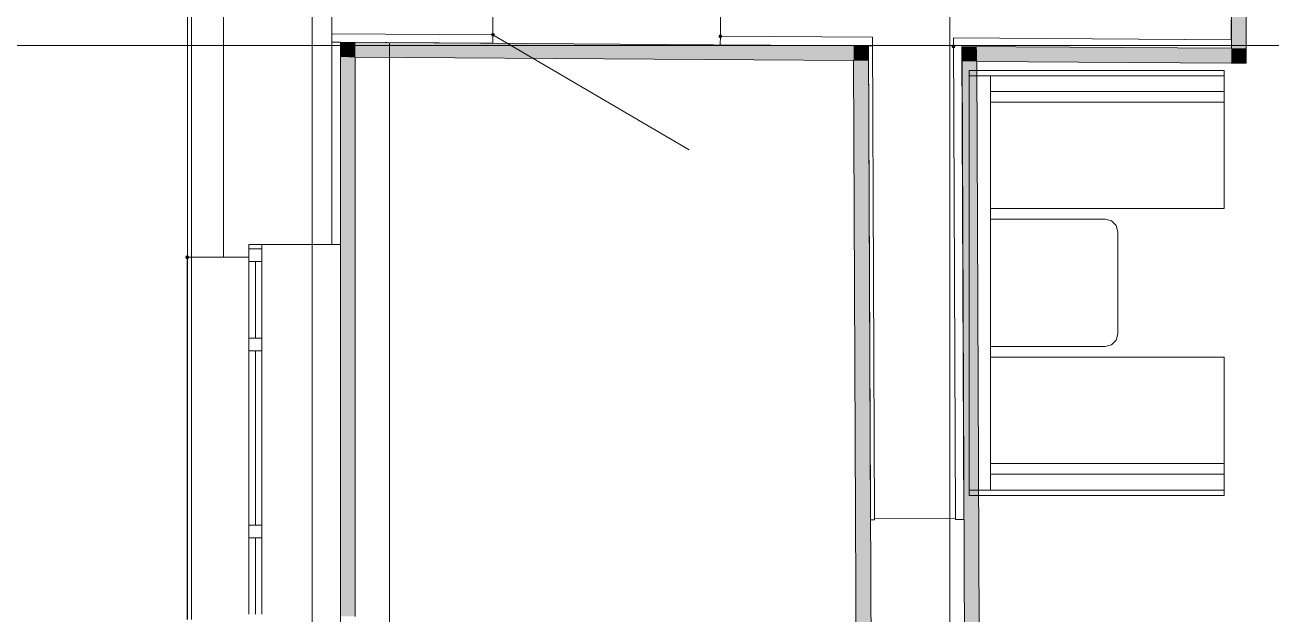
# Model space of a CAD drawing. Header units: millimetres. Extents: x 0 to 1189, y 0 to 841.
# Drawn here: x 748.7 to 807.3, y 626.6 to 654.3 of the extents above; entities that cross this region are included whole.
import ezdxf

# ---------------------------------------------------------------- set-up
doc = ezdxf.new("R2010")
doc.units = ezdxf.units.MM

msp = doc.modelspace()

# ---------------------------------------------------------------- hatches: boundary and pattern name
at = {"true_color": 0xf1d696}
h = msp.add_hatch(color=41, dxfattribs=at)
h.dxf.hatch_style = 2
h.paths.add_polyline_path([(806.127232, 653.245769), (805.427231, 653.250769), (805.445231, 657.650775), (806.145232, 657.645775)])
h = msp.add_hatch(color=7)
h.dxf.hatch_style = 2
h.paths.add_polyline_path([(770.679177, 653.97077), (770.615615, 653.944332), (770.589177, 653.88077), (770.615615, 653.817207), (770.679177, 653.79077), (770.74274, 653.817207), (770.769178, 653.88077), (770.74274, 653.944332)])
h = msp.add_hatch(color=7)
h.dxf.hatch_style = 2
h.paths.add_polyline_path([(781.379194, 653.89977), (781.315631, 653.873332), (781.289194, 653.80977), (781.315631, 653.746207), (781.379194, 653.719769), (781.442756, 653.746207), (781.469194, 653.80977), (781.442756, 653.873332)])
h = msp.add_hatch(color=41, dxfattribs=at)
h.dxf.hatch_style = 2
h.paths.add_polyline_path([(764.196168, 652.826768), (763.496166, 652.831768), (763.496166, 653.531769)])
h = msp.add_hatch(color=41, dxfattribs=at)
h.dxf.hatch_style = 2
h.paths.add_polyline_path([(763.496166, 653.531769), (764.196168, 653.526769), (764.196168, 652.826768)])
h = msp.add_hatch(color=41, dxfattribs=at)
h.dxf.hatch_style = 2
h.paths.add_polyline_path([(764.196168, 652.826768), (764.196168, 653.526769), (787.648203, 653.366769), (787.651203, 652.666768)])
at = {"true_color": 0xfe847a}
h = msp.add_hatch(color=11, dxfattribs=at)
h.dxf.hatch_style = 2
h.paths.add_polyline_path([(788.348204, 653.361769), (787.651203, 652.666768), (787.648203, 653.366769)])
h = msp.add_hatch(color=11, dxfattribs=at)
h.dxf.hatch_style = 2
h.paths.add_polyline_path([(787.651203, 652.666768), (788.340204, 653.353769), (788.351204, 652.661768)])
h = msp.add_hatch(color=7)
h.dxf.hatch_style = 2
h.paths.add_polyline_path([(792.344211, 653.426769), (792.280648, 653.400331), (792.25421, 653.336769), (792.280648, 653.273206), (792.344211, 653.246769), (792.411773, 653.273206), (792.438211, 653.336769), (792.411773, 653.400331)])
h = msp.add_hatch(color=11, dxfattribs=at)
h.dxf.hatch_style = 2
h.paths.add_polyline_path([(793.451212, 652.629768), (792.751211, 652.634768), (792.748211, 653.334769)])
h = msp.add_hatch(color=11, dxfattribs=at)
h.dxf.hatch_style = 2
h.paths.add_polyline_path([(793.448212, 653.329769), (793.451212, 652.629768), (792.748211, 653.334769)])
at = {"true_color": 0xf1d696}
h = msp.add_hatch(color=41, dxfattribs=at)
h.dxf.hatch_style = 2
h.paths.add_polyline_path([(805.427231, 653.250769), (805.424231, 652.550768), (793.451212, 652.629768), (793.448212, 653.329769)])
h = msp.add_hatch(color=41, dxfattribs=at)
h.dxf.hatch_style = 2
h.paths.add_polyline_path([(764.196168, 626.511728), (763.496166, 626.511728), (763.496166, 652.831768), (764.196168, 652.826768)])
h = msp.add_hatch(color=41, dxfattribs=at)
h.dxf.hatch_style = 2
h.paths.add_polyline_path([(805.427231, 653.250769), (806.124232, 652.545768), (805.424231, 652.550768)])
h = msp.add_hatch(color=41, dxfattribs=at)
h.dxf.hatch_style = 2
h.paths.add_polyline_path([(806.127232, 653.245769), (806.124232, 652.545768), (805.427231, 653.250769)])
at = {"true_color": 0xfe847a}
h = msp.add_hatch(color=11, dxfattribs=at)
h.dxf.hatch_style = 2
h.paths.add_polyline_path([(787.651203, 652.666768), (788.351204, 652.661768), (788.863205, 535.050588), (788.163204, 535.050588)])
h = msp.add_hatch(color=11, dxfattribs=at)
h.dxf.hatch_style = 2
h.paths.add_polyline_path([(793.936213, 535.050588), (793.236212, 535.050588), (792.751211, 652.634768), (793.451212, 652.629768)])
h = msp.add_hatch(color=7)
h.dxf.hatch_style = 2
h.paths.add_polyline_path([(756.286155, 643.501754), (756.222593, 643.475316), (756.196155, 643.411754), (756.222593, 643.348191), (756.286155, 643.321754), (756.296155, 643.321754), (756.359718, 643.348191), (756.386156, 643.411754), (756.359718, 643.475316), (756.296155, 643.501754)])

# ---------------------------------------------------------------- linework, layer by layer
at = {"color": 7, "lineweight": 0}
for points in [[(757.996158, 643.411754), (757.996158, 722.909875)], [(792.17321, 251.095154), (792.17321, 721.485873)], [(762.173164, 251.095154), (762.173164, 714.821863)], [(756.296155, 676.509804), (756.296155, 643.411754)], [(756.496156, 643.411754), (756.496156, 676.509804)], [(756.496156, 676.509804), (756.496156, 643.411754)], [(763.096166, 657.731776), (763.096166, 653.93177)], [(770.679177, 653.88077), (770.704177, 657.680775)], [(781.404194, 657.609775), (781.379194, 653.80977)], [(805.41823, 653.650769), (805.443231, 657.450775)], [(805.445231, 657.650775), (805.427231, 653.250769)], [(806.124232, 652.545768), (806.145232, 657.645775)], [(763.096166, 653.93177), (763.093166, 653.531769)], [(770.679177, 653.88077), (763.096166, 653.93177)], [(763.096166, 653.93177), (763.096166, 644.011755)], [(198.085303, 653.371769), (863.72632, 653.371769)], [(763.093166, 653.531769), (770.676177, 653.480769)], [(763.496166, 653.531769), (763.096166, 653.531769)], [(763.496166, 644.011755), (763.496166, 653.531769)], [(763.496166, 653.531769), (763.496166, 652.831768)], [(787.648203, 653.366769), (763.496166, 653.531769)], [(765.80517, 524.143571), (765.80517, 653.513769)], [(770.676177, 653.480769), (770.679177, 653.88077)], [(770.679177, 653.88077), (779.910192, 648.469761)], [(781.379194, 653.80977), (781.376194, 653.409769)], [(781.376194, 653.409769), (788.543205, 653.362769)], [(788.546205, 653.762769), (781.379194, 653.80977)], [(788.348204, 653.361769), (787.648203, 653.366769)], [(788.548205, 653.362769), (788.348204, 653.361769)], [(788.348204, 653.361769), (788.440205, 631.055735)], [(788.863205, 535.050588), (788.348204, 653.361769)], [(788.543205, 653.362769), (788.546205, 653.762769)], [(788.546205, 653.762769), (788.639205, 631.116735)], [(792.347211, 653.736769), (792.344211, 653.336769)], [(792.346211, 653.736769), (805.41823, 653.650769)], [(792.439211, 631.132735), (792.346211, 653.736769)], [(805.430231, 653.650769), (792.347211, 653.736769)], [(792.748211, 653.334769), (805.427231, 653.250769)], [(792.840211, 631.073735), (792.748211, 653.334769)], [(792.748211, 653.334769), (792.751211, 652.634768)], [(805.427231, 653.250769), (792.748211, 653.334769)], [(805.427231, 653.250769), (805.430231, 653.650769)], [(763.496166, 652.831768), (763.496166, 625.811727)], [(764.196168, 652.826768), (787.651203, 652.666768)], [(764.196168, 626.511728), (764.196168, 652.826768)], [(787.651203, 652.666768), (788.163204, 535.050588)], [(792.751211, 652.634768), (793.236212, 535.050588)], [(793.451212, 652.629768), (805.424231, 652.550768)], [(793.939213, 534.350587), (793.451212, 652.629768)], [(806.124232, 652.545768), (805.424231, 652.550768)], [(759.796161, 644.011755), (759.19616, 644.011755)], [(759.19616, 644.011755), (759.19616, 643.211753)], [(759.19616, 644.011755), (759.19616, 643.211753)], [(759.796161, 644.011755), (759.19616, 644.011755)], [(759.796161, 644.011755), (763.096166, 644.011755)], [(759.796161, 643.211753), (759.796161, 644.011755)], [(759.796161, 643.211753), (759.796161, 644.011755)], [(763.496166, 644.011755), (763.096166, 644.011755)], [(756.286155, 626.361728), (756.286155, 643.411754)], [(756.296155, 643.411754), (756.496156, 643.411754)], [(756.296155, 643.411754), (756.296155, 626.361728)], [(756.496156, 643.411754), (756.496156, 626.361728)], [(756.496156, 626.361728), (756.496156, 643.411754)], [(756.496156, 643.411754), (757.996158, 643.411754)], [(757.996158, 643.411754), (759.19616, 643.411754)], [(759.796161, 643.811754), (759.19616, 643.811754)], [(759.19616, 643.211753), (759.796161, 643.211753)], [(759.19616, 639.611748), (759.19616, 643.211753)], [(759.49616, 639.611748), (759.49616, 643.211753)], [(759.796161, 643.211753), (759.796161, 639.611748)], [(759.19616, 639.611748), (759.796161, 639.611748)], [(759.19616, 639.011747), (759.19616, 639.611748)], [(759.19616, 639.611748), (759.19616, 639.011747)], [(759.796161, 639.611748), (759.796161, 639.011747)], [(759.796161, 639.011747), (759.796161, 639.611748)], [(759.796161, 639.011747), (759.19616, 639.011747)], [(759.19616, 630.811734), (759.19616, 639.011747)], [(759.49616, 630.811734), (759.49616, 639.011747)], [(759.796161, 639.011747), (759.796161, 630.811734)], [(788.440205, 631.055735), (788.640205, 631.056735)], [(788.639205, 631.116735), (792.439211, 631.132735)], [(788.640205, 631.056735), (788.639205, 631.116735)], [(792.439211, 631.132735), (792.440211, 631.072735)], [(792.440211, 631.072735), (792.840211, 631.073735)], [(759.19616, 630.811734), (759.796161, 630.811734)], [(759.19616, 630.211734), (759.19616, 630.811734)], [(759.19616, 630.811734), (759.19616, 630.211734)], [(759.796161, 630.811734), (759.796161, 630.211734)], [(759.796161, 630.211734), (759.796161, 630.811734)], [(759.796161, 630.211734), (759.19616, 630.211734)], [(759.19616, 626.611728), (759.19616, 630.211734)], [(759.49616, 626.611728), (759.49616, 630.211734)], [(759.796161, 630.211734), (759.796161, 626.611728)]]:
    msp.add_lwpolyline(points, dxfattribs=at)
at = {"color": 253, "lineweight": 0, "true_color": 0x999999}
for points in [[(805.08523, 652.205767), (793.085212, 652.205767)], [(793.085212, 652.205767), (793.085212, 651.955767)], [(805.08523, 651.955767), (805.08523, 652.205767)], [(793.085212, 651.955767), (805.08523, 651.955767)], [(794.085213, 651.955767), (793.085212, 651.955767)], [(793.085212, 651.955767), (793.085212, 632.455737)], [(794.085213, 632.455737), (794.085213, 651.955767)], [(794.085213, 650.705765), (794.085213, 651.955767)], [(794.085213, 651.955767), (805.08523, 651.955767)], [(805.08523, 651.955767), (794.085213, 651.955767)], [(794.085213, 651.955767), (794.085213, 651.205766)], [(805.08523, 651.955767), (805.08523, 650.705765)], [(805.08523, 651.205766), (805.08523, 651.955767)], [(794.085213, 651.205766), (805.08523, 651.205766)], [(794.085213, 645.705757), (794.085213, 650.705765)], [(794.085213, 650.705765), (805.08523, 650.705765)], [(805.08523, 650.705765), (794.085213, 650.705765)], [(805.08523, 650.705765), (805.08523, 645.705757)], [(805.08523, 645.705757), (794.085213, 645.705757)], [(794.085213, 639.205747), (794.085213, 645.205756)], [(794.085213, 645.205756), (799.485221, 645.205756)], [(799.485221, 645.205756), (799.785222, 645.125756)], [(799.785222, 645.125756), (800.005222, 644.905756)], [(800.005222, 644.905756), (800.085222, 644.605756)], [(800.085222, 644.605756), (800.085222, 639.805748)], [(799.785222, 639.286747), (799.485221, 639.205747)], [(800.005222, 639.505748), (799.785222, 639.286747)], [(800.085222, 639.805748), (800.005222, 639.505748)], [(799.485221, 639.205747), (794.085213, 639.205747)], [(794.085213, 633.705739), (794.085213, 638.705746)], [(794.085213, 638.705746), (805.08523, 638.705746)], [(805.08523, 638.705746), (805.08523, 633.705739)], [(805.08523, 633.705739), (794.085213, 633.705739)], [(805.08523, 633.705739), (794.085213, 633.705739)], [(794.085213, 633.705739), (794.085213, 632.455737)], [(805.08523, 632.455737), (805.08523, 633.705739)], [(794.085213, 632.455737), (794.085213, 633.205738)], [(794.085213, 633.205738), (805.08523, 633.205738)], [(805.08523, 633.205738), (805.08523, 632.455737)], [(793.085212, 632.205737), (793.085212, 632.455737)], [(793.085212, 632.455737), (805.08523, 632.455737)], [(793.085212, 632.455737), (794.085213, 632.455737)], [(805.08523, 632.205737), (793.085212, 632.205737)], [(794.085213, 632.455737), (805.08523, 632.455737)], [(805.08523, 632.455737), (794.085213, 632.455737)], [(805.08523, 632.455737), (805.08523, 632.205737)]]:
    msp.add_lwpolyline(points, dxfattribs=at)

doc.saveas('drawing.dxf')
